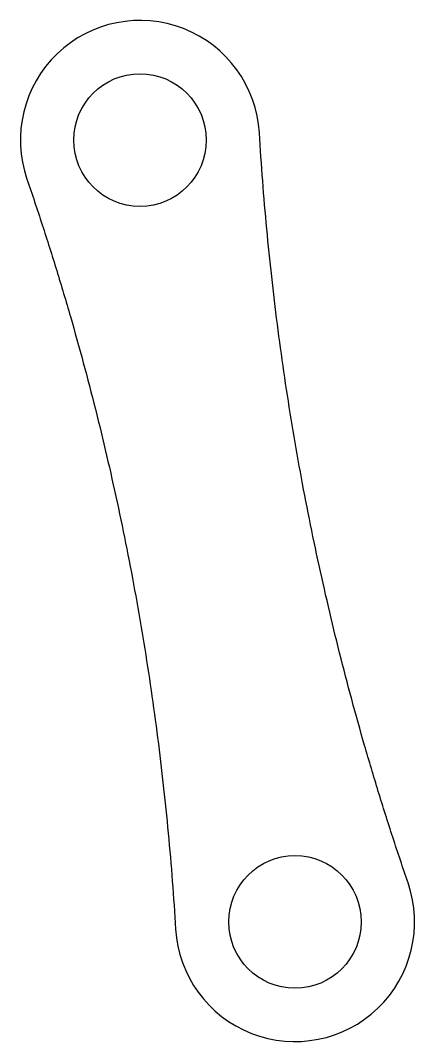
# Model space of a CAD drawing. Header units: millimetres. Extents: x -20.7 to 9, y 22.2 to 99.1.
import ezdxf

# ---------------------------------------------------------------- set-up
doc = ezdxf.new("R2010")
doc.units = ezdxf.units.MM
doc.layers.add('Sketch', color=7, linetype='CONTINUOUS')

msp = doc.modelspace()

# ---------------------------------------------------------------- linework, layer by layer
at = {"layer": 'Sketch'}
for centre in [(-11.671, 90.054), (0, 31.2)]:
    msp.add_circle(centre, 4.992, dxfattribs=at)
for centre, start, end in [((-11.671, 90.054), 3.45075, -161.01713), ((0, 31.2), -176.54925, 18.98287)]:
    msp.add_arc(centre, 9.008, start, end, dxfattribs=at)
for points in [[(8.518, 34.13), (-0.931, 61.6), (-2.68, 90.596)], [(-20.189, 87.124), (-10.74, 59.654), (-8.992, 30.658)]]:
    msp.add_open_spline(points, degree=2, dxfattribs=at)

doc.saveas('drawing.dxf')
